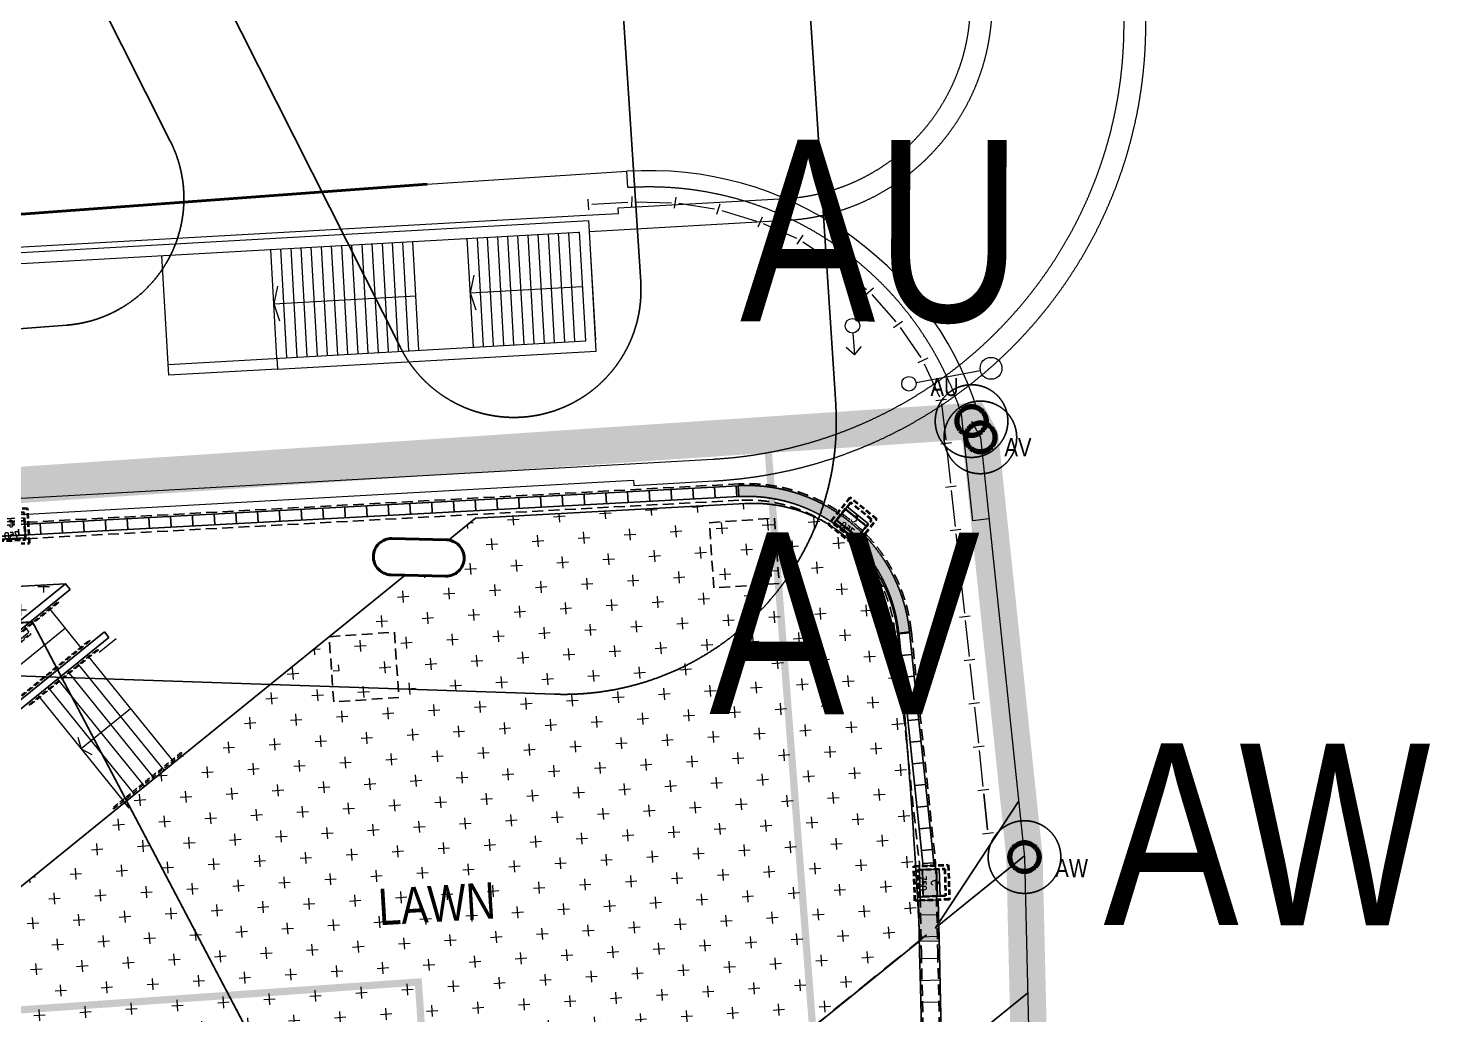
# Model space of a CAD drawing. Header units: millimetres. Extents: x 834681283 to 835686922, y 817551134 to 819407044.
# Drawn here: x 835616546 to 835655152, y 818209841 to 818237008 of the extents above; entities that cross this region are included whole.
import ezdxf
from ezdxf.xclip import XClip

# ---------------------------------------------------------------- set-up
doc = ezdxf.new("R2010")
doc.units = ezdxf.units.MM
doc.header["$LTSCALE"] = 1200
doc.header["$MEASUREMENT"] = 0
doc.header["$XCLIPFRAME"] = 0
for name, pattern in [('12027_SITE$0$DASHED', [0.75, 0.5, -0.25]), ('12027_SITE$0$DGN Style 4', [76.563414, 38.257796, -19.128898, 0.047822, -19.128898]), ('12027_SITE$0$HIDDEN', [0.375, 0.25, -0.125]), ('12027_SITE$0$HIDDENX2', [0.75, 0.5, -0.25]), ('P01-MAAN-P-EVA$0$DGN Style 4', [76.563414, 38.257796, -19.128898, 0.047822, -19.128898]), ('P01-MAAN-P-EVA$0$HIDDENX2', [0.75, 0.5, -0.25]), ('P01-MAGP-EVA-GREENERY$0$DOT', [0.25, 0, -0.25]), ('P01-MAGP-EVA-GREENERY$0$HIDDEN', [0.375, 0.25, -0.125]), ('P01-MAGP-EVA-GREENERY$0$HIDDEN2', [0.1875, 0.125, -0.0625]), ('P01-MAGP-EVA-GREENERY$0$HIDDENX2', [0.75, 0.5, -0.25]), ('SITE BOUNDARY$0$CENTER', [2, 1.25, -0.25, 0.25, -0.25]), ('SITE BOUNDARY$0$DASHDOT', [1, 0.5, -0.25, 0, -0.25]), ('SITE BOUNDARY$0$PHANTOM', [2.5, 1.25, -0.25, 0.25, -0.25, 0.25, -0.25])]:
    doc.linetypes.add(name, pattern=pattern)
doc.layers.get('Defpoints').update_dxf_attribs({"color": 15})
for name, color, linetype, lineweight in [('12027_SITE$0$00_Base_Plan', 8, 'Continuous', 18), ('12027_SITE$0$08_XRL_Lands_Deck', 7, 'Continuous', 25), ('12027_SITE$0$AR-PLANT_AR_BS_MI_', 9, 'Continuous', 25), ('12027_SITE$0$AR-SIMS_BL_', 1, '12027_SITE$0$DGN Style 4', 140), ('12027_SITE$0$AR-ST_AR_BS_MI_', 8, '12027_SITE$0$DASHED', 18), ('12027_SITE$0$AR-STAIR_AR_BS_MI_', 2, 'Continuous', 18), ('12027_SITE$0$MCA282_A', 2, 'Continuous', 0), ('12027_SITE$0$MCA813__', 7, 'Continuous', 0), ('P01-MAAN-P-EVA$0$AR-SIMS_BL_', 1, 'P01-MAAN-P-EVA$0$DGN Style 4', 140), ('P01-MAGP-EVA-GREENERY$0$A-WALL', 7, 'Continuous', 5), ('P01-MAGP-EVA-GREENERY$0$AR-HATCH_AR_', 8, 'Continuous', 13), ('P01-MAGP-EVA-GREENERY$0$AR-PLANT_AR_BS_MI_', 7, 'Continuous', 25), ('P01-MAGP-EVA-GREENERY$0$AR-STAIR_AR_BS_MI_', 7, 'Continuous', 18), ('P01-MAGP-EVA-GREENERY$0$DR-FLD', 8, 'Continuous', 25), ('P01-MAGP-EVA-GREENERY$0$DR-PIT', 8, 'P01-MAGP-EVA-GREENERY$0$HIDDEN2', 35), ('P01-MAGP-EVA-GREENERY$0$RLP340', 8, 'P01-MAGP-EVA-GREENERY$0$HIDDEN2', 5), ('RLP064_C201', 201, 'Continuous', 13), ('SITE BOUNDARY$0$AR-SIMS_BL_400', 1, 'SITE BOUNDARY$0$PHANTOM', 140)]:
    doc.layers.add(name, color=color, linetype=linetype, lineweight=lineweight)
for name, color, linetype in [('P01-MAAN-P-EVA$0$AW-TXT-FS', 4, 'Continuous'), ('P01-MAGP-EVA-GREENERY$0$0L_WALL', 3, 'Continuous'), ('P01-MAGP-EVA-GREENERY$0$AR-FS-AR-EVA', 8, 'Continuous'), ('P01-MAGP-EVA-GREENERY$0$AR-LANDS_AR_MI_', 9, 'Continuous'), ('P01-MAGP-EVA-GREENERY$0$Landscape signage', 8, 'P01-MAGP-EVA-GREENERY$0$HIDDEN'), ('P01-MAGP-EVA-GREENERY$0$SURFACE CHANNEL', 8, 'Continuous'), ('SITE BOUNDARY$0$AR-SIMS_BL_SB_400', 4, 'SITE BOUNDARY$0$PHANTOM'), ('SITE BOUNDARY$0$AR-SITE-TXT_AR_BS_', 4, 'Continuous'), ('SITE BOUNDARY$0$XIQU-RLP0830A', 6, 'Continuous')]:
    doc.layers.add(name, color=color, linetype=linetype)
doc.layers.add('P01-MAGP-EVA-GREENERY$0$0L_UTIL_MANHOLE LID SIZE', color=8, linetype='Continuous', plot=False)
doc.styles.add('P01-MAAN-P-EVA$0$ARIAL', font='arial.ttf', dxfattribs={"width": 0.8})
doc.styles.add('P01-MAGP-EVA-GREENERY$0$simplex', font='SIMPLEX.shx', dxfattribs={"width": 0.8})
doc.styles.add('SITE BOUNDARY$0$CAD_2500_2.5mm', font='arial.ttf', dxfattribs={"height": 6.25})

# ---------------------------------------------------------------- blocks, each defined once
blk = doc.blocks.new('P01-MAAN-P-EVA')
at = {"layer": 'P01-MAAN-P-EVA$0$AR-SIMS_BL_', "linetype": 'P01-MAAN-P-EVA$0$HIDDENX2'}
blk.add_lwpolyline([(835628339.8, 818195782.3, 200, 200, 0), (835627293.7, 818210745.8, 200, 200, 0), (835512324.3, 818202708.3, 200, 200, 0), (835518637, 818112408.8, 200, 200, 0), (835527615.1, 818113036.4, 200, 200, 0), (835522348.5, 818188372.5, 200, 200, 0), (835628339.8, 818195782.3, 0, 0, 0)], format="xyseb", close=True, dxfattribs=at)
at = {"layer": 'P01-MAAN-P-EVA$0$AW-TXT-FS', "style": 'P01-MAAN-P-EVA$0$ARIAL', "width": 0.8}
blk.add_text('LAWN', height=1000, rotation=3.41721, dxfattribs=at).set_placement((835626221.6, 818212308.1))
blk = doc.blocks.new('12027_SITE$0$A$C313F75FB')
at = {"layer": '12027_SITE$0$MCA813__', "linetype": 'Continuous', "lineweight": 40}
blk.add_line((835285.727, 818209.327), (835321.557, 818211.969), dxfattribs=at)
blk = doc.blocks.new('12027_SITE$0$A$C2AC65D9F')
at = {"layer": '12027_SITE$0$08_XRL_Lands_Deck', "linetype": '12027_SITE$0$HIDDEN', "ltscale": 10, "flags": 128}
for points in [[(836246.343, 818231.55), (836230.169, 818230.499), (836230.169, 818230.499, -0.414214), (836222.199, 818237.498), (836222.199, 818237.498), (836221.958, 818241.2), (836224.952, 818241.394), (836224.96, 818241.265), (836258.165, 818243.42), (836259.67, 818240.373), (836289.992, 818243.239), (836289.984, 818243.369), (836303.989, 818244.692), (836304.231, 818240.977), (836313.369, 818241.57), (836312.922, 818248.455), (836312.645, 818248.437), (836312.497, 818250.713), (836329.826, 818251.838), (836332.808, 818205.91), (836332.808, 818205.91), (836332.808, 818205.91, -0.443533), (836325.067, 818197.929), (836325.067, 818197.929), (836271.727, 818199.755), (836271.727, 818199.755, -0.275068), (836265.273, 818203.901), (836265.273, 818203.901), (836253.54, 818227.414), (836253.54, 818227.414, 0.301894)], [(836309.677, 818229.574, -0.533219), (836312.529, 818234.639), (836322.182, 818235.395, -0.418085), (836325.948, 818232.133), (836327.437, 818209.276, -0.816844), (836320.819, 818207.473)], [(836299.681, 818231.739, -0.53576), (836305.467, 818231.04), (836314.484, 818213.152, -0.533239), (836311.632, 818208.088), (836285.579, 818206.046, -0.66821), (836282.645, 818211.809)]]:
    blk.add_lwpolyline(points, format="xyb", close=True, dxfattribs=at)
at = {"layer": '12027_SITE$0$MCA282_A', "lineweight": 40}
blk.add_lwpolyline([(836322.063, 818201.178), (836320.563, 818201.214), (836320.563, 818201.214), (836320.563, 818201.214, -0.414214), (836320.075, 818201.725), (836320.075, 818201.725, -0.414214), (836320.587, 818202.213), (836320.587, 818202.213), (836322.087, 818202.178), (836322.087, 818202.178), (836322.087, 818202.178, -0.414214), (836322.575, 818201.666), (836322.575, 818201.666, -0.414214)], format="xyb", close=True, dxfattribs=at)
blk = doc.blocks.new('12027_SITE$0$RAILING')
at = {"layer": '12027_SITE$0$00_Base_Plan'}
for p, q in [((-1.2, 0.15), (-1.2, -0.15)), ((-1.1, 0), (-0.1, 0))]:
    blk.add_line(p, q, dxfattribs=at)
blk = doc.blocks.new('12027_SITE')
at = {"layer": '12027_SITE$0$00_Base_Plan', "linetype": 'Continuous'}
blk.add_line((835321.55737, 818211.96922), (835327.05599, 818212.32248), dxfattribs=at)
at = {"layer": '12027_SITE$0$00_Base_Plan', "linetype": '12027_SITE$0$HIDDENX2'}
blk.add_line((835327.08508, 818211.87321), (835327.05622, 818212.3225), dxfattribs=at)
at = {"layer": '12027_SITE$0$00_Base_Plan'}
for p, q in [((835333.28154, 818207.87148), (835333.32041, 818207.27274)), ((835333.32041, 818207.27274), (835333.09498, 818207.47068)), ((835333.32041, 818207.27274), (835333.51835, 818207.49817)), ((835335.02016, 818206.51159), (835336.78888, 818206.84392))]:
    blk.add_line(p, q, dxfattribs=at)
at = {"layer": '12027_SITE$0$00_Base_Plan', "linetype": '12027_SITE$0$HIDDENX2'}
blk.add_lwpolyline([(835337.02722, 818202.7519), (835336.57968, 818202.70483), (835336.27065, 818205.64329)], dxfattribs=at)
at = {"layer": '12027_SITE$0$00_Base_Plan'}
for centre, radius in [((835333.26858, 818208.07106), 0.2), ((835337.08372, 818206.89932), 0.3), ((835334.8236, 818206.47466), 0.2)]:
    blk.add_circle(centre, radius, dxfattribs=at)
at = {"layer": '12027_SITE$0$00_Base_Plan', "linetype": 'Continuous'}
blk.add_arc((835327.66518, 818202.84182), 9.5, 17.743057, 93.675142, dxfattribs=at)
at = {"layer": '12027_SITE$0$00_Base_Plan', "linetype": '12027_SITE$0$HIDDENX2'}
blk.add_arc((835327.66518, 818202.84182), 9.05, 18.032433, 93.675128, dxfattribs=at)
at = {"layer": '12027_SITE$0$AR-PLANT_AR_BS_MI_', "color": 8, "linetype": 'Continuous', "lineweight": 0, "ltscale": 0.5}
for p, q in [((835308.61507, 818209.98718), (835326.01247, 818210.96744)), ((835308.63194, 818209.68766), (835325.72982, 818210.65104)), ((835314.42179, 818207.00913), (835325.92355, 818207.6572)), ((835317.43392, 818206.87837), (835326.21499, 818207.37315)), ((835317.41704, 818207.1779), (835317.43392, 818206.87837)), ((835317.43392, 818206.87837), (835314.43867, 818206.7096))]:
    blk.add_line(p, q, dxfattribs=at)
at = {"layer": '12027_SITE$0$AR-ST_AR_BS_MI_', "color": 8, "ltscale": 0.5}
for p, q in [((835326.81929, 818211.31338), (835331.42139, 818211.57269)), ((835326.82773, 818211.16362), (835326.81929, 818211.31338)), ((835325.92915, 818211.11299), (835326.82773, 818211.16362)), ((835326.02935, 818210.66792), (835331.45514, 818210.97364)), ((835308.99479, 818203.24787), (835329.42156, 818204.39882)), ((835309.02011, 818202.79858), (835327.24121, 818203.82526)), ((835327.24121, 818203.82526), (835327.24965, 818203.6755)), ((835327.24965, 818203.6755), (835329.45531, 818203.79977))]:
    blk.add_line(p, q, dxfattribs=at)
at = {"layer": '12027_SITE$0$AR-ST_AR_BS_MI_', "color": 8, "linetype": 'ByBlock', "ltscale": 0.5}
blk.add_line((835310.10425, 818210.22133), (835325.92915, 818211.11299), dxfattribs=at)
at = {"layer": '12027_SITE$0$AR-ST_AR_BS_MI_', "color": 8, "ltscale": 0.5}
for centre, radius in [((835328.74649, 818216.37982), 12), ((835328.74649, 818216.37982), 12.6), ((835331.1176, 818216.96414), 5.4), ((835331.1176, 818216.96414), 6)]:
    blk.add_arc(centre, radius, 273.224942, 3.195101, dxfattribs=at)
at = {"layer": '12027_SITE$0$AR-STAIR_AR_BS_MI_', "color": 8, "ltscale": 0.5}
for p, q in [((835326.19812, 818207.67267), (835326.01247, 818210.96744)), ((835322.82846, 818207.48281), (835322.65969, 818210.47805)), ((835323.10802, 818207.49856), (835322.93925, 818210.49381)), ((835323.38757, 818207.51431), (835323.21881, 818210.50956)), ((835323.66713, 818207.53006), (835323.49836, 818210.52531)), ((835323.94669, 818207.54581), (835323.77792, 818210.54106)), ((835324.22624, 818207.56156), (835324.05748, 818210.55681)), ((835324.5058, 818207.57732), (835324.33703, 818210.57257)), ((835324.78536, 818207.59307), (835324.61659, 818210.58832)), ((835325.06491, 818207.60882), (835324.89614, 818210.60407)), ((835325.34447, 818207.62457), (835325.1757, 818210.61982)), ((835325.62403, 818207.64032), (835325.45526, 818210.63557)), ((835325.92355, 818207.6572), (835325.75478, 818210.65245)), ((835326.21499, 818207.37315), (835326.02935, 818210.66792)), ((835317.41704, 818207.1779), (835317.24828, 818210.17315)), ((835317.6966, 818207.19365), (835317.52783, 818210.1889)), ((835317.97616, 818207.2094), (835317.80739, 818210.20465)), ((835318.25571, 818207.22515), (835318.08695, 818210.2204)), ((835318.53527, 818207.2409), (835318.3665, 818210.23615)), ((835318.81483, 818207.25666), (835318.64606, 818210.25191)), ((835319.09438, 818207.27241), (835318.92562, 818210.26766)), ((835319.37394, 818207.28816), (835319.20517, 818210.28341)), ((835319.6535, 818207.30391), (835319.48473, 818210.29916)), ((835319.93305, 818207.31966), (835319.76428, 818210.31491)), ((835320.21261, 818207.33541), (835320.04384, 818210.33066)), ((835320.49217, 818207.35117), (835320.3234, 818210.34642)), ((835320.77172, 818207.36692), (835320.60295, 818210.36217)), ((835321.05128, 818207.38267), (835320.88251, 818210.37792)), ((835321.33084, 818207.39842), (835321.16207, 818210.39367)), ((835314.43867, 818206.7096), (835314.25303, 818210.00438)), ((835322.74408, 818208.98043), (835325.81421, 818209.15342)), ((835317.33266, 818208.67552), (835321.24645, 818208.89605))]:
    blk.add_line(p, q, dxfattribs=at)
at = {"layer": '12027_SITE$0$AR-STAIR_AR_BS_MI_', "color": 8, "ltscale": 0.5, "flags": 128}
for points in [[(835322.84477, 818209.46308), (835322.74408, 818208.98043), (835322.89979, 818208.5127)], [(835317.43335, 818209.15817), (835317.33266, 818208.67552), (835317.48837, 818208.20779)]]:
    blk.add_lwpolyline(points, dxfattribs=at)
at = {"layer": '12027_SITE$0$00_Base_Plan'}
for p, rotation in [((835327.18559, 818211.47825), 3.224942128455182), ((835328.38545, 818211.45394), 358.6244747781087), ((835329.57172, 818211.27651), 351.2932408890849), ((835330.71893, 818210.92448), 342.941008305957), ((835331.81618, 818210.43865), 336.1178356615257), ((835332.81843, 818209.77873), 326.6374581557664), ((835333.73518, 818209.00441), 319.8142855113351), ((835334.5258, 818208.10167), 311.2118091656916), ((835335.20356, 818207.1114), 304.3886365212603), ((835335.70896, 818206.02302), 294.908259015501), ((835335.85105, 818204.83147), 276.8004697839053), ((835335.97885, 818203.63829), 276.1136608328288), ((835336.10666, 818202.44512), 276.1136608328288), ((835336.23446, 818201.25194), 276.1136608328288), ((835336.36226, 818200.05877), 276.1136608328288), ((835336.49006, 818198.86559), 276.1136608328288), ((835336.61786, 818197.67242), 276.1136608328288), ((835336.74566, 818196.47924), 276.1136608328288), ((835336.87346, 818195.28607), 276.1136608328288), ((835337.00127, 818194.09289), 276.1136608328288)]:
    blk.add_blockref('12027_SITE$0$RAILING', p, dxfattribs=dict(at, rotation=rotation))
at = {"layer": '12027_SITE$0$00_Base_Plan', "xscale": -1, "rotation": 276.1136608134845}
blk.add_blockref('12027_SITE$0$RAILING', (835336.87346, 818195.28607), dxfattribs=at)
at = {"layer": '12027_SITE$0$AR-SIMS_BL_', "linetype": '12027_SITE$0$HIDDEN'}
for name, p in [('12027_SITE$0$A$C313F75FB', (0, 0)), ('12027_SITE$0$A$C2AC65D9F', (-1000, 0))]:
    blk.add_blockref(name, p, dxfattribs=at)
blk = doc.blocks.new('SITE BOUNDARY$0$x-boundary')
at = {"layer": 'Defpoints', "color": 30, "linetype": 'SITE BOUNDARY$0$DASHDOT', "const_width": 1, "flags": 128}
blk.add_lwpolyline([(834949.395, 818181.613), (834966.122, 818181.875), (835118.343, 818191.353), (835121.711, 818191.558, 0.347225), (835144.526, 818179.01), (835205.839, 818189.264), (835226.76, 818192.763, 0.042367), (835251.344, 818199.05), (835253.496, 818199.875), (835336.548, 818205.447), (835336.791, 818204.998), (835338.006, 818193.445), (835338.387, 818177.043), (835337.676, 818162.317), (835336.374, 818150.707), (835335.943, 818146.535), (835335.078, 818138.01), (835334.561, 818125.55), (835334.745, 818110.371), (835335.806, 818094.515), (835339.776, 818071.453), (835344.225, 818019.246), (835265.008, 818008.157), (835250.145, 818006.082), (835219.515, 818003.188), (835170.783, 817998.958), (834937.715, 817969.156), (834936.337, 817964.534), (834919.733, 817960.869), (834910.448, 817961.875), (834892.261, 817958.575), (834867.11, 817956.158), (834854.763, 817954.218), (834831.796, 817952.938), (834809.122, 817948.913), (834805.332, 817949.701), (834786.498, 817945.16), (834739.363, 817940.207), (834722.401, 817937.921), (834717.894, 817936.649), (834708.259, 817935.049), (834694.581, 817933.509), (834687.683, 817936.854), (834552.251, 817919.489), (834427.481, 817871.856), (834422.426, 817865.906), (834398.36, 817846.374), (834371.127, 817819.016), (834357.334, 817802.65), (834345.46, 817778.03), (834335.418, 817757.919, -0.305542), (834321.131, 817746.233), (834302.565, 817746.008), (834292.36, 817748.208), (834267.601, 817746.622), (834095.099, 817746.458), (834084.478, 817748.749), (834079.554, 817752.524), (834078.066, 817752.62), (834069.088, 817746.181), (834066.211, 817746.056), (834061.445, 817746.773), (834056.724, 817746.618), (834047.613, 817747.372), (834032.031, 817756.594), (834014.286, 817769.672), (833995.217, 817786.385), (833980.295, 817801.763), (833962.533, 817823.975), (833953.531, 817838.011), (833947.358, 817854.992), (833946.924, 818070.715, -0.215451), (834003.567, 818209.662), (834003.513, 818271.667), (834240.006, 818271.909), (834328.819, 818399.503), (834368.25, 818372.187), (834334.004, 818320.998), (834339.839, 818317.115, -0.414936), (834340.67, 818312.948), (834325.104, 818289.698, -0.340589), (834311.223, 818285.028, 0.384724), (834290.258, 818276.096, -0.045806), (834261.132, 818214.492), (834162.98, 818056.875, 0.235693), (834159.885, 818024.2), (834158.346, 818022.405, 0.210269), (834181.316, 818000.738), (834182.813, 818002.485, 0.231174), (834214.984, 818007.15), (834353.47, 818101.509, 0.025637), (834365.516, 818111.305), (834369.302, 818114.837), (834377.863, 818123.104, -0.417894), (834382.132, 818123.056), (834386.22, 818118.822, 0.426202), (834389.128, 818118.69), (834428.79, 818156.989, -0.5376), (834433.676, 818155.904), (834433.728, 818152.487), (834438.28, 818169.875), (834460.825, 818185.639, -0.390173), (834489.68, 818188.941), (834492.812, 818186.375), (834497.75, 818181.812, 0.125108), (834546.312, 818161.687), (834570.562, 818158.5), (834615.062, 818157.312), (834652.562, 818159.937), (834669.681, 818161.906), (834700.217, 818162.108), (834709.828, 818162.672), (834837.985, 818163.521, 0.026444), (834854.445, 818164.502, 0.001857), (834855.596, 818164.636, 0.055256), (834860.316, 818165.742, 0.231086), (834874.017, 818180.131), (834880.689, 818180.535), (834904.743, 818180.912, 0.077312), (834909.186, 818172.281, 0.267536), (834920.03, 818167.46, 0.036377), (834937.244, 818170.544, 0.249417)], format="xyb", close=True, dxfattribs=at)
at = {"layer": 'Defpoints', "color": 30}
for centre in [(835336.548, 818205.447), (835336.791, 818204.998), (835338.006, 818193.445)]:
    blk.add_circle(centre, 1, dxfattribs=at)
at = {"layer": 'Defpoints', "color": 30, "style": 'SITE BOUNDARY$0$CAD_2500_2.5mm', "oblique": 360, "width": 0.8}
for s, p in [('AU', (835330.173, 818208.194)), ('AV', (835329.324, 818197.384)), ('AW', (835340.182, 818191.577))]:
    blk.add_text(s, height=5, rotation=359.9092, dxfattribs=at).set_placement(p)
blk = doc.blocks.new('SITE BOUNDARY')
at = {"layer": 'SITE BOUNDARY$0$AR-SIMS_BL_400', "ltscale": 3, "const_width": 0.2}
blk.add_lwpolyline([(835205.968, 818187.322), (835227.402, 818191.142, 0.049194), (835256.687, 818199.396), (835258.823, 818200.232), (835285.938, 818202.051), (835285.973, 818201.416), (835309.272, 818202.672), (835309.221, 818203.614), (835336.548, 818205.448), (835336.791, 818204.998), (835338.006, 818193.445), (835338.387, 818177.043), (835337.676, 818162.317), (835336.374, 818150.707), (835335.943, 818146.535), (835335.078, 818138.01), (835334.561, 818125.55), (835334.745, 818110.371), (835335.616, 818097.309), (835212.761, 818088.72)], format="xyb", close=True, dxfattribs=at)
at = {"layer": 'SITE BOUNDARY$0$AR-SIMS_BL_400', "color": 4}
for centre in [(835336.548, 818205.448), (835336.791, 818204.998), (835338.006, 818193.445)]:
    blk.add_circle(centre, 0.4, dxfattribs=at)
at = {"layer": 'SITE BOUNDARY$0$AR-SIMS_BL_SB_400', "ltscale": 5, "const_width": 0.5}
blk.add_lwpolyline([(835144.662, 818176.393), (835227.402, 818191.142, 0.049194), (835256.687, 818199.396), (835258.823, 818200.232), (835285.938, 818202.051), (835285.973, 818201.416), (835309.272, 818202.672), (835309.221, 818203.614), (835336.548, 818205.448), (835336.791, 818204.998), (835338.006, 818193.445), (835338.387, 818177.043), (835337.676, 818162.317), (835336.374, 818150.707), (835335.943, 818146.535), (835335.078, 818138.01), (835334.561, 818125.55), (835334.745, 818110.371), (835335.616, 818097.309), (835335.806, 818094.515), (835339.776, 818071.453)], format="xyb", dxfattribs=at)
at = {"layer": 'SITE BOUNDARY$0$XIQU-RLP0830A', "color": 212, "linetype": 'SITE BOUNDARY$0$CENTER', "ltscale": 0.8, "true_color": 0xb300b3, "const_width": 0.2}
blk.add_lwpolyline([(835286.86, 818095.59), (835320.039, 818097.139), (835327.592, 818097.492), (835329.544, 818097.583), (835329.376, 818099.841, -0.055342), (835330.426, 818151.492, 0.064638), (835330.914, 818205.072), (835330.914, 818205.072), (835330.914, 818205.071), (835309.221, 818203.62)], format="xyb", dxfattribs=at)
at = {"layer": 'Defpoints'}
blk.add_blockref('SITE BOUNDARY$0$x-boundary', (0, 0), dxfattribs=at)
at = {"layer": 'SITE BOUNDARY$0$AR-SITE-TXT_AR_BS_', "color": 4, "style": 'SITE BOUNDARY$0$CAD_2500_2.5mm', "oblique": 360, "width": 0.8}
for s, p in [('AU', (835335.417, 818206.137)), ('AV', (835337.453, 818204.478)), ('AW', (835338.854, 818192.893))]:
    blk.add_text(s, height=0.5, rotation=359.9092, dxfattribs=at).set_placement(p)
blk = doc.blocks.new('P01-MAGP-EVA-GREENERY$0$ST-ARR')
at = {"color": 4}
blk.add_lwpolyline([(-306, -125), (0, 0), (306, -125)], dxfattribs=at)
blk = doc.blocks.new('P01-MAGP-EVA-GREENERY$0$CATCHPIT COVER')
at = {"layer": 'Defpoints', "ltscale": 25.4}
for points in [[(-1, 0), (749, 0), (749, -75), (-1, -75)], [(-1, -75), (749, -75), (749, -475), (-1, -475)], [(7, -83), (741, -83), (741, -467), (7, -467)], [(-1, -475), (749, -475), (749, -550), (-1, -550)]]:
    blk.add_lwpolyline(points, close=True, dxfattribs=at)
for points in [[(599, -75), (674, -75)], [(599, -475), (674, -475)]]:
    blk.add_lwpolyline(points, dxfattribs=at)
at = {"layer": 'P01-MAGP-EVA-GREENERY$0$0L_UTIL_MANHOLE LID SIZE', "ltscale": 25.4}
for points in [[(149, -75), (74, -75)], [(149, -475), (74, -475)]]:
    blk.add_lwpolyline(points, dxfattribs=at)
at = {"layer": 'P01-MAGP-EVA-GREENERY$0$DR-PIT', "linetype": 'P01-MAGP-EVA-GREENERY$0$HIDDEN2'}
for points in [[(849, -700), (-101, -700), (-101, 250), (849, 248)], [(749, -600), (-1, -600), (-1, 150), (749, 148)]]:
    blk.add_lwpolyline(points, close=True, dxfattribs=at)
at = {"layer": 'Defpoints', "ltscale": 25.4, "insert": (377, -305), "char_height": 200, "attachment_point": 5, "style": 'P01-MAGP-EVA-GREENERY$0$simplex'}
blk.add_mtext_dynamic_manual_height_columns('C\\P750', width=936.64, gutter_width=2.5, heights=[0], dxfattribs=at)
blk = doc.blocks.new('P01-MAGP-EVA-GREENERY')
at = {"layer": 'P01-MAGP-EVA-GREENERY$0$AR-HATCH_AR_'}
h = blk.add_hatch(dxfattribs=at)
h.set_pattern_fill('CROSS', color=256, scale=100, style=0)
h.set_pattern_definition([(3.99895, (835214888.65, 818166455.2), (589.1702, 677.7377), [317.5, -952.5]), (93.99895, (835215058.1, 818166307.9), (-677.7377, 589.1702), [317.5, -952.5])])
h.paths.add_polyline_path([(835318469, 818185204), (835318356, 818186821), (835320312, 818186957), (835320425, 818185341)], flags=16)
h.paths.add_polyline_path([(835319127, 818198190), (835318938, 818198423), (835319785, 818199109), (835319974, 818198876)], flags=16)
edge = h.paths.add_edge_path()
edge.add_arc((835330533, 818199183), 4000, 5.2704, 93.0861)
edge.add_line((835330318, 818203177), (835322892, 818202777))
edge.add_line((835322892, 818202777), (835322146, 818202173))
edge.add_arc((835322075, 818201678), 500, -91.3596, 81.8007, ccw=False)
edge.add_line((835322063, 818201178), (835320950, 818201205))
edge.add_line((835320950, 818201205), (835304228, 818187664))
edge.add_line((835304228, 818187664), (835304857, 818186887))
edge.add_line((835304857, 818186887), (835303070, 818185440))
edge.add_line((835303070, 818185440), (835302440, 818186217))
edge.add_line((835302440, 818186217), (835296901, 818181731))
edge.add_arc((835297530, 818180954), 1000, 128.9976, 273.9989)
edge.add_line((835297600, 818179957), (835319746, 818181505))
edge.add_line((835319746, 818181505), (835319484, 818185246))
edge.add_line((835319484, 818185246), (835322677, 818185469))
edge.add_line((835322677, 818185469), (835322919, 818182010))
edge.add_arc((835320076, 818190550), 9000, 288.4086, 308.9976)
edge.add_line((835325740, 818183555), (835335125, 818191141))
edge.add_arc((835122272, 818179972), 213146, 3.00378, 5.2704)
h.paths.add_polyline_path([(835329753, 818201627), (835330841, 818201703)], flags=16)
h = blk.add_hatch(dxfattribs=at)
h.set_pattern_fill('CROSS', color=256, scale=100, style=0)
h.set_pattern_definition([(360, (0, 2e-22), (635, 635), [317.5, -952.5]), (90, (158.75, -158.75), (-635, 635), [317.5, -952.5])])
h.paths.add_polyline_path([(835284253, 818199492), (835293654, 818189983), (835291521, 818188418), (835293356, 818185938), (835298980, 818190492), (835298854, 818190647), (835311598, 818200966)])
h = blk.add_hatch(dxfattribs=at)
h.set_pattern_fill('_USER', color=256, scale=600, angle=90, style=0, pattern_type=0)
h.set_pattern_definition([(1.331, (835335687.87, 818189892.8), (-13.934, 599.84), [])])
h.paths.add_polyline_path([(835335688, 818189893), (835335666, 818190842), (835335633, 818192267), (835335083, 818192248), (835335116, 818190824), (835335138, 818189874), (835335285, 818183564), (835335825, 818184001)])
at = {"layer": 'P01-MAGP-EVA-GREENERY$0$DR-FLD'}
h = blk.add_hatch(dxfattribs=at)
h.set_pattern_fill('_USER', color=256, scale=600, angle=90, style=0, pattern_type=0)
h.set_pattern_definition([(93.0861, (835330138.77, 818203368), (-599.13, -32.302), [])])
h.paths.add_polyline_path([(835276431, 818200773), (835276747, 818200489), (835330139, 818203368), (835330123, 818203668)])
at = {"layer": 'P01-MAGP-EVA-GREENERY$0$DR-FLD', "ltscale": 0.15}
h = blk.add_hatch(dxfattribs=at)
h.set_pattern_fill('_USER', color=256, scale=600, angle=90, pattern_type=0)
h.set_pattern_definition([(6.004, (835334840.2, 818199644.73), (-62.754, 596.71), [])])
h.paths.add_polyline_path([(835335509, 818193285), (835335209, 818193266), (835334542, 818199613), (835334840, 818199645)])
at = {"layer": 'P01-MAGP-EVA-GREENERY$0$0L_WALL', "ltscale": 25.4}
blk.add_lwpolyline([(835313226, 818194950), (835313352, 818194795)], dxfattribs=at)
at = {"layer": 'P01-MAGP-EVA-GREENERY$0$A-WALL', "linetype": 'P01-MAGP-EVA-GREENERY$0$HIDDEN', "const_width": 50}
blk.add_lwpolyline([(835274089, 818171947), (835273241, 818184080), (835288739, 818185816), (835283325, 818196483), (835284865, 818198112), (835310688, 818199918), (835323478, 818175610), (835328743, 818162997), (835327742, 818154343), (835316535, 818149597), (835319856, 818141558), (835318710, 818137564), (835313438, 818134960)], dxfattribs=at)
at = {"layer": 'P01-MAGP-EVA-GREENERY$0$AR-FS-AR-EVA'}
for p, q in [((835337845, 818194976), (835335551, 818191499)), ((835335551, 818191499), (835338002, 818193484))]:
    blk.add_line(p, q, dxfattribs=at)
at = {"layer": 'P01-MAGP-EVA-GREENERY$0$AR-FS-AR-EVA', "linetype": 'P01-MAGP-EVA-GREENERY$0$HIDDENX2'}
blk.add_line((835322254, 818180733), (835335551, 818191499), dxfattribs=at)
at = {"layer": 'P01-MAGP-EVA-GREENERY$0$AR-FS-AR-EVA'}
blk.add_lwpolyline([(835323834, 818178152), (835338093, 818189698)], dxfattribs=at)
at = {"layer": 'P01-MAGP-EVA-GREENERY$0$AR-HATCH_AR_'}
blk.add_line((835312989, 818199455), (835312523, 818199077), dxfattribs=at)
blk.add_lwpolyline([(835336548, 818205448), (835336791, 818204998), (835338006, 818193445), (835338387, 818177043), (835337676, 818162317), (835336374, 818150707), (835335943, 818146535), (835335078, 818138010), (835334561, 818125550), (835334745, 818110371), (835335445, 818099872)], dxfattribs=at)
at = {"layer": 'P01-MAGP-EVA-GREENERY$0$AR-LANDS_AR_MI_'}
blk.add_lwpolyline([(835334517, 818199551, 0.403091), (835330318, 818203177), (835322892, 818202777), (835322146, 818202173, -0.942026), (835322063, 818201178), (835320950, 818201205), (835304228, 818187664), (835304857, 818186887), (835303070, 818185440), (835302440, 818186217), (835296901, 818181731, 0.73324), (835297600, 818179957), (835319746, 818181505), (835319484, 818185246), (835322677, 818185469), (835322919, 818182010, 0.090079), (835325740, 818183555), (835335125, 818191141, 0.00989)], format="xyb", close=True, dxfattribs=at)
blk.add_lwpolyline([(835320587, 818202213), (835322087, 818202178, -1), (835322063, 818201178), (835320563, 818201214, -1), (835320587, 818202213, -0.371975)], format="xyb", dxfattribs=at)
blk.add_lwpolyline([(835284253, 818199492), (835293654, 818189983), (835291521, 818188418), (835293356, 818185938), (835298980, 818190492), (835298854, 818190647), (835311598, 818200966), (835284253, 818199492)], dxfattribs=at)
at = {"layer": 'P01-MAGP-EVA-GREENERY$0$AR-PLANT_AR_BS_MI_'}
for p, q in [((835311724, 818200811), (835311598, 818200966)), ((835312794, 818199490), (835312668, 818199645))]:
    blk.add_line(p, q, dxfattribs=at)
for points in [[(835298854, 818190647), (835311598, 818200966)], [(835298980, 818190492), (835311724, 818200811)], [(835299924, 818189326), (835312668, 818199645)], [(835300050, 818189171), (835312794, 818199490)]]:
    blk.add_lwpolyline(points, dxfattribs=at)
at = {"layer": 'P01-MAGP-EVA-GREENERY$0$AR-STAIR_AR_BS_MI_'}
for p, q in [((835311595, 818199745), (835306404, 818195542)), ((835313391, 818197528), (835312031, 818196427))]:
    blk.add_line(p, q, dxfattribs=at)
at = {"layer": 'P01-MAGP-EVA-GREENERY$0$AR-STAIR_AR_BS_MI_', "ltscale": 25.4}
blk.add_line((835308788, 818198177), (835310591, 818199636), dxfattribs=at)
for points in [[(835312069, 818199160), (835311125, 818200326)], [(835310465, 818199792), (835310591, 818199636)], [(835312195, 818199005), (835314586, 818196052)], [(835311651, 818198564), (835314042, 818195611)], [(835311923, 818198785), (835314314, 818195831)], [(835311107, 818198124), (835313498, 818195171)], [(835311379, 818198344), (835313770, 818195391)], [(835310835, 818197904), (835313226, 818194950)]]:
    blk.add_lwpolyline(points, dxfattribs=at)
at = {"layer": 'P01-MAGP-EVA-GREENERY$0$DR-FLD'}
blk.add_lwpolyline([(835330139, 818203368), (835330123, 818203668), (835276431, 818200773), (835276747, 818200489)], close=True, dxfattribs=at)
at = {"layer": 'P01-MAGP-EVA-GREENERY$0$DR-FLD', "linetype": 'P01-MAGP-EVA-GREENERY$0$DOT', "ltscale": 5.2, "const_width": 300}
blk.add_lwpolyline([(835334691, 818199629, 0.399377), (835330131, 818203518)], format="xyb", dxfattribs=at)
at = {"layer": 'P01-MAGP-EVA-GREENERY$0$DR-FLD', "ltscale": 0.15}
blk.add_lwpolyline([(835330139, 818203368, -0.399377), (835334542, 818199613), (835334840, 818199645, 0.399377), (835330123, 818203668)], format="xyb", close=True, dxfattribs=at)
for points in [[(835335509, 818193285), (835335209, 818193266), (835334542, 818199613), (835334840, 818199645), (835335509, 818193285)], [(835335211, 818193203), (835335209, 818193266), (835335509, 818193285), (835335511, 818193213), (835335211, 818193203)]]:
    blk.add_lwpolyline(points, dxfattribs=at)
blk.add_lwpolyline([(835335185, 818193102), (835335585, 818193116), (835335611, 818192366), (835335211, 818192352)], close=True, dxfattribs=at)
at = {"layer": 'P01-MAGP-EVA-GREENERY$0$DR-FLD'}
blk.add_lwpolyline([(835335688, 818189893), (835335666, 818190842), (835335633, 818192267), (835335083, 818192248), (835335116, 818190824), (835335138, 818189874), (835335285, 818183564), (835335825, 818184001), (835335688, 818189893)], dxfattribs=at)
at = {"layer": 'P01-MAGP-EVA-GREENERY$0$Landscape signage'}
for points in [[(835329326, 818202649), (835331121, 818202775), (835331247, 818200979), (835329451, 818200854)], [(835318858, 818199510), (835320653, 818199636), (835320779, 818197840), (835318983, 818197715)]]:
    blk.add_lwpolyline(points, close=True, dxfattribs=at)
at = {"layer": 'P01-MAGP-EVA-GREENERY$0$RLP340'}
for p, q in [((835309222, 818198466), (835310621, 818199599)), ((835310643, 818199572), (835309244, 818198439))]:
    blk.add_line(p, q, dxfattribs=at)
for points in [[(835299012, 818190453), (835311390, 818200476), (835311412, 818200449), (835299034, 818190426)], [(835299871, 818189392), (835312249, 818199415), (835312271, 818199388), (835299893, 818189365)]]:
    blk.add_lwpolyline(points, close=True, dxfattribs=at)
for points in [[(835310621, 818199599), (835310643, 818199572)], [(835312480, 818199171), (835312502, 818199144), (835310616, 818197617), (835310594, 818197644), (835312480, 818199171)], [(835314808, 818196296), (835314786, 818196323), (835312901, 818194796), (835312923, 818194769), (835314808, 818196296)]]:
    blk.add_lwpolyline(points, dxfattribs=at)
at = {"layer": 'P01-MAGP-EVA-GREENERY$0$SURFACE CHANNEL', "linetype": 'P01-MAGP-EVA-GREENERY$0$HIDDEN'}
for points in [[(835276505, 818198474), (835276378, 818200820), (835330120, 818203717, -0.399377), (835334890, 818199650)], [(835334442, 818199603, 0.399377), (835330144, 818203268), (835276852, 818200395), (835276954, 818198498)]]:
    blk.add_lwpolyline(points, format="xyb", dxfattribs=at)
for points in [[(835334890, 818199650), (835335559, 818193288), (835335616, 818190841)], [(835334442, 818199603), (835335110, 818193259), (835335166, 818190825)], [(835335616, 818190841), (835335936, 818177074), (835335232, 818162510), (835333507, 818146792), (835332633, 818138185), (835332110, 818125586), (835332296, 818110275), (835333093, 818098313), (835329433, 818098139), (835329330, 818100293)], [(835335166, 818190825), (835335485, 818177079), (835334784, 818162545), (835333059, 818146840), (835332184, 818138217), (835331660, 818125593), (835331846, 818110257), (835332614, 818098741), (835329861, 818098610), (835329780, 818100315)]]:
    blk.add_lwpolyline(points, dxfattribs=at)
at = {"layer": 'P01-MAGP-EVA-GREENERY$0$AR-STAIR_AR_BS_MI_', "xscale": -0.9999999999999994, "rotation": 128.9975635516096}
blk.add_blockref('P01-MAGP-EVA-GREENERY$0$ST-ARR', (835312031, 818196427), dxfattribs=at)
at = {"layer": 'P01-MAGP-EVA-GREENERY$0$DR-PIT', "xscale": -1}
for p, rotation in [((835333705, 818202617), 321.1040679011247), ((835310467, 818202783), 3.08610545228217)]:
    blk.add_blockref('P01-MAGP-EVA-GREENERY$0$CATCHPIT COVER', p, dxfattribs=dict(at, rotation=rotation))
at = {"layer": 'P01-MAGP-EVA-GREENERY$0$DR-PIT', "rotation": 271.990989445425}
blk.add_blockref('P01-MAGP-EVA-GREENERY$0$CATCHPIT COVER', (835335660, 818193118), dxfattribs=at)

msp = doc.modelspace()

# ---------------------------------------------------------------- hatches: boundary and pattern name
at = {"layer": 'RLP064_C201'}
h = msp.add_hatch(color=256, dxfattribs=at)
h.dxf.hatch_style = 1
h.paths.add_polyline_path([(835641565.1, 818213857.1), (835641165.3, 818213843.2), (835641191.4, 818213093.6), (835641591.1, 818213107.5)])
h = msp.add_hatch(color=256, dxfattribs=at)
h.dxf.hatch_style = 1
h.paths.add_polyline_path([(835641089.4, 818211869.6), (835641639.2, 818211882.4), (835641613.1, 818213008.3), (835641063.4, 818212989.1)])

# ---------------------------------------------------------------- linework, layer by layer
for points in [[(835641565.1, 818213857.1), (835641165.3, 818213843.2), (835641191.4, 818213093.6), (835641591.1, 818213107.5)], [(835641089.4, 818211869.6), (835641639.2, 818211882.4), (835641613.1, 818213008.3), (835641063.4, 818212989.1)]]:
    msp.add_lwpolyline(points, close=True, dxfattribs=at)

# ---------------------------------------------------------------- block references
ref = msp.add_blockref('12027_SITE', (305980.4, 20741.3), dxfattribs=dict(xscale=1000, yscale=1000, zscale=1000))
XClip(ref).set_block_clipping_path([(835171.4179906907, 818003.0079180738), (835380.9419443216, 818241.1415228392)])
ref = msp.add_blockref('SITE BOUNDARY', (305980.4, 20741.3), dxfattribs=dict(xscale=1000, yscale=1000, zscale=1000))
XClip(ref).set_block_clipping_path([(835171.4179906907, 818003.0079180738), (835381.5676709538, 818003.0079180738), (835380.9419443216, 818241.1415228392), (835171.4179906907, 818241.1415228392)])
ref = msp.add_blockref('P01-MAGP-EVA-GREENERY', (305980.4, 20741.3))
XClip(ref).set_block_clipping_path([(835304579.1843739748, 818174710.1626656055), (835305796.1658229828, 818174873.3149367571), (835307662.0338196754, 818174689.8070785999), (835310520.3633885384, 818174065.1796945333), (835313081.8681743145, 818173026.5659970045), (835315581.7919986248, 818171259.1109881401), (835317651.2761323452, 818169000.3924677372), (835319046.8494220972, 818167007.0337247849), (835320133.4085228443, 818164236.8954862356), (835320669.2049217224, 818161588.3395450115), (835320843.1778568029, 818158211.3686239719), (835320023.4914252758, 818155637.3225638866), (835307775.6753731966, 818112927.0695824623), (835307486.5656324625, 818111403.7745717764), (835306472.3023188114, 818108849.5676202774), (835303557.4701333046, 818104111.4948183298), (835299124.0129835606, 818101088.6384549141), (835297415.7114913464, 818099718.8653644323), (835294427.9237889051, 818098869.5449544191), (835299696.7221286297, 818083540.2194343805), (835299696.7221286297, 818003007.9180737734), (835381567.6709537506, 818003007.9180737734), (835381567.6709537506, 818241141.5228391886), (835171417.9906907082, 818241141.5228391886), (835171417.9906907082, 818003007.9180737734), (835299646.7221286297, 818003007.9180737734), (835299646.7221286297, 818083531.8665624857), (835294380.619469285, 818098853.34912467), (835289071.624658823, 818097781.3911836147), (835244007.6001352072, 818094631.0239012241), (835243402.3726704121, 818094599.0591453314), (835242636.0318140984, 818094583.6296563148), (835241827.5000405312, 818094619.5304664373), (835240278.7908782959, 818094803.1013474464), (835238615.9808831215, 818095198.6516088247), (835236837.1062445641, 818095894.4355551004), (835235914.8181660175, 818096333.9795084), (835235308.0351868868, 818096662.1879467964), (835233986.3356232643, 818097536.8864938021), (835232722.9095510244, 818098548.7006295919), (835231238.5995907784, 818100145.3524557352), (835230243.8710234165, 818101523.0034087896), (835229459.3735334873, 818102997.1350084543), (835228749.5628561974, 818104567.9919320345), (835228038.0088664293, 818107442.8705242872), (835228019.3892208338, 818108529.8695997), (835224832.3401603699, 818154118.6039062738), (835224786.1936964989, 818154547.7584284544), (835224773.2807815075, 818155026.8918851614), (835224783.5408297777, 818155896.203827858), (835224816.960060358, 818156261.0471076965), (835224880.3945835829, 818156930.3651428223), (835224980.8038678169, 818157693.5020338297), (835225188.099565506, 818158657.4187650681), (835225368.2602261305, 818159369.9037799835), (835225838.1759520769, 818160711.976451993), (835226139.2108690739, 818161405.4137219191), (835226545.7954304218, 818162235.3437660933), (835227243.4511545897, 818163421.3939791918), (835227831.7674248219, 818164241.3849411011), (835228201.1016024351, 818164708.4587804079), (835228901.1138991117, 818165512.9794739485), (835229693.7146910429, 818166280.4427016973), (835231339.2155919075, 818167719.4297661781), (835233198.9440969229, 818168772.0604982376), (835234724.5905447006, 818169505.6878428459), (835236291.5872612, 818169941.2428172827), (835238731.1858590841, 818170106.8148210049)])

# ---------------------------------------------------------------- next in the draw order: block references
msp.add_blockref('P01-MAAN-P-EVA', (0, 0))

doc.saveas('drawing.dxf')
